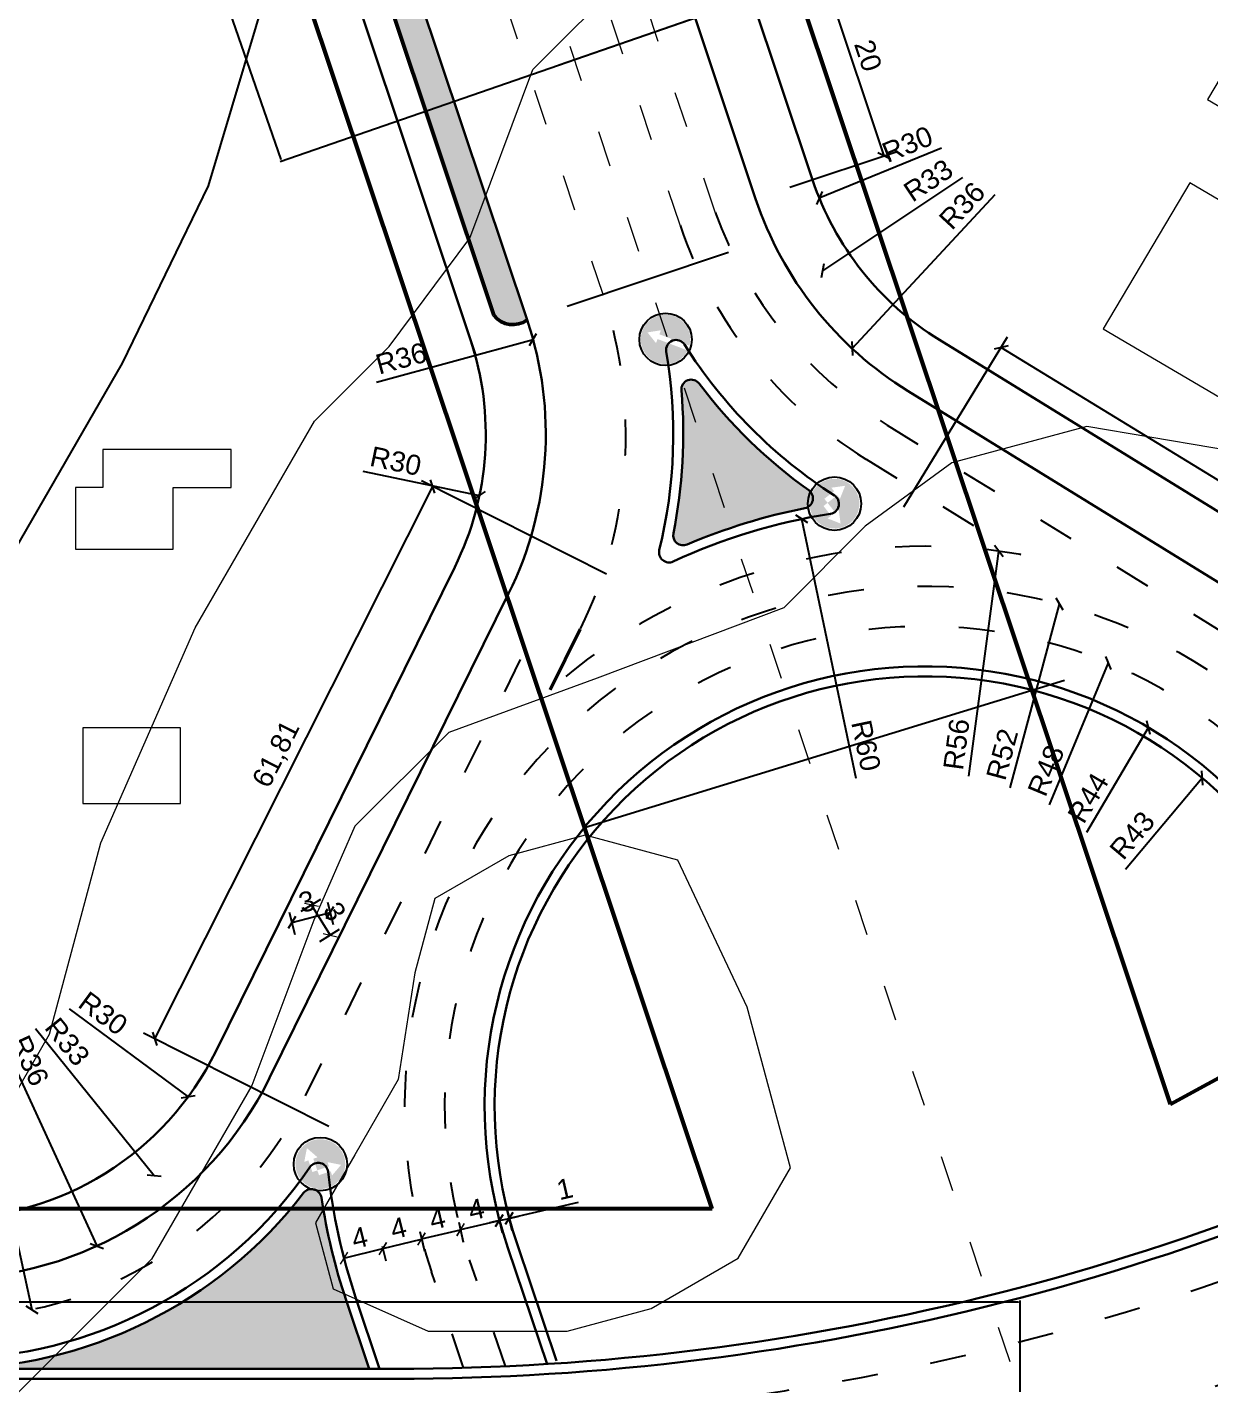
# Model space of a CAD drawing. Header units: millimetres. Extents: x -2825 to 30098, y -1816 to 5947.
# Drawn here: x -595.6 to -477.4, y 5273.1 to 5408.8 of the extents above; entities that cross this region are included whole.
import ezdxf

# ---------------------------------------------------------------- set-up
doc = ezdxf.new("R2010")
doc.units = ezdxf.units.MM
doc.linetypes.add('ACAD_ISO03W100', pattern=[30, 12, -18])
for name, color, linetype in [('1 Вісь', 90, 'Continuous'), ('Дорожні знаки', 7, 'Continuous'), ('Розмітка', 7, 'ACAD_ISO03W100')]:
    doc.layers.add(name, color=color, linetype=linetype)
for name, color, linetype, lineweight in [('Дор. Розм.', 7, 'Continuous', 50), ('Забудова', 40, 'Continuous', 40), ('Осі', 30, 'Continuous', 15), ('Текст', 7, 'Continuous', 20), ('Червоні лінії', 10, 'Continuous', 53)]:
    doc.layers.add(name, color=color, linetype=linetype, lineweight=lineweight)
doc.layers.add('Озелення', color=7, linetype='Continuous', true_color=0x9fff80)
doc.styles.get("Standard").update_dxf_attribs({"font": 'arial.ttf'})
doc.dimstyles.new('ISO-25', dxfattribs={"dimtxt": 2, "dimasz": 1, "dimexe": 1.25, "dimexo": 0.625, "dimtad": 3, "dimtxsty": 'Standard', "dimblk": 'OBLIQUE', "dimcen": 2.5, "dimadec": 0, "dimazin": 0, "dimtfac": 1, "dimtmove": 1, "dimatfit": 3, "dimfxl": 1, "dimarcsym": 0})
doc.dimstyles.get("Standard").update_dxf_attribs({"dimtxt": 0.18, "dimasz": 0.18, "dimexe": 0.18, "dimexo": 0.0625, "dimgap": 0.09, "dimtad": 0, "dimtih": 1, "dimtoh": 1, "dimdec": 4, "dimzin": 0, "dimdsep": 46, "dimtxsty": 'Standard', "dimcen": 0.09, "dimadec": 0, "dimazin": 0, "dimtfac": 1, "dimtdec": 4, "dimtofl": 0, "dimtmove": 0, "dimatfit": 3, "dimfxl": 1, "dimtolj": 1, "dimtzin": 0, "dimarcsym": 0})

# ---------------------------------------------------------------- blocks, each defined once
blk = doc.blocks.new('_Oblique')
at = {"color": 0, "linetype": 'ByBlock', "lineweight": -2}
blk.add_line((-0.5, -0.5), (0.5, 0.5), dxfattribs=at)
blk = doc.blocks.new('*D280')
at = {"layer": 'Defpoints', "color": 0, "transparency": 16777216}
for p in [(-478.11, 5333.72), (-505.86, 5300.87)]:
    blk.add_point(p, dxfattribs=at)
at = {"layer": 'Текст', "color": 0, "lineweight": -2, "transparency": 16777216}
blk.add_line((-485.8, 5324.62), (-478.11, 5333.72), dxfattribs=at)
at = {"layer": 'Текст', "color": 0, "lineweight": -2, "transparency": 16777216, "rotation": 49.81152913987471}
blk.add_blockref('_Oblique', (-478.11, 5333.72), dxfattribs=at)
at = {"layer": 'Текст', "color": 0, "transparency": 16777216, "insert": (-485.11, 5327.99), "char_height": 2, "attachment_point": 5, "rotation": 49.8115}
blk.add_mtext('R43', dxfattribs=at)
blk = doc.blocks.new('*D281')
at = {"layer": 'Defpoints', "color": 0, "transparency": 16777216}
for p in [(-483.48, 5338.76), (-505.86, 5300.87)]:
    blk.add_point(p, dxfattribs=at)
at = {"layer": 'Текст', "color": 0, "lineweight": -2, "transparency": 16777216}
blk.add_line((-489.65, 5328.31), (-483.48, 5338.76), dxfattribs=at)
at = {"layer": 'Текст', "color": 0, "lineweight": -2, "transparency": 16777216, "rotation": 59.43048950632568}
blk.add_blockref('_Oblique', (-483.48, 5338.76), dxfattribs=at)
at = {"layer": 'Текст', "color": 0, "transparency": 16777216, "insert": (-489.52, 5331.73), "char_height": 2, "attachment_point": 5, "rotation": 59.4305}
blk.add_mtext('R44', dxfattribs=at)
blk = doc.blocks.new('*D282')
at = {"layer": 'Defpoints', "color": 0, "transparency": 16777216}
for p in [(-487.49, 5345.22), (-505.86, 5300.87)]:
    blk.add_point(p, dxfattribs=at)
at = {"layer": 'Текст', "color": 0, "lineweight": -2, "transparency": 16777216}
blk.add_line((-493.37, 5331.05), (-487.49, 5345.22), dxfattribs=at)
at = {"layer": 'Текст', "color": 0, "lineweight": -2, "transparency": 16777216, "rotation": 67.50446417866536}
blk.add_blockref('_Oblique', (-487.49, 5345.22), dxfattribs=at)
at = {"layer": 'Текст', "color": 0, "transparency": 16777216, "insert": (-493.73, 5334.46), "char_height": 2, "attachment_point": 5, "rotation": 67.5045}
blk.add_mtext('R48', dxfattribs=at)
blk = doc.blocks.new('*D283')
at = {"layer": 'Defpoints', "color": 0, "transparency": 16777216}
for p in [(-492.37, 5351.09), (-505.86, 5300.87)]:
    blk.add_point(p, dxfattribs=at)
at = {"layer": 'Текст', "color": 0, "lineweight": -2, "transparency": 16777216}
blk.add_line((-497.3, 5332.75), (-492.37, 5351.09), dxfattribs=at)
at = {"layer": 'Текст', "color": 0, "lineweight": -2, "transparency": 16777216, "rotation": 74.9650589201692}
blk.add_blockref('_Oblique', (-492.37, 5351.09), dxfattribs=at)
at = {"layer": 'Текст', "color": 0, "transparency": 16777216, "insert": (-498.11, 5336.08), "char_height": 2, "attachment_point": 5, "rotation": 74.9651}
blk.add_mtext('R52', dxfattribs=at)
blk = doc.blocks.new('*D284')
at = {"layer": 'Defpoints', "color": 0, "transparency": 16777216}
for p in [(-498.44, 5356.38), (-505.86, 5300.87)]:
    blk.add_point(p, dxfattribs=at)
at = {"layer": 'Текст', "color": 0, "lineweight": -2, "transparency": 16777216}
blk.add_line((-501.45, 5333.89), (-498.44, 5356.38), dxfattribs=at)
at = {"layer": 'Текст', "color": 0, "lineweight": -2, "transparency": 16777216, "rotation": 82.39086112347306}
blk.add_blockref('_Oblique', (-498.44, 5356.38), dxfattribs=at)
at = {"layer": 'Текст', "color": 0, "transparency": 16777216, "insert": (-502.68, 5337.09), "char_height": 2, "attachment_point": 5, "rotation": 82.3909}
blk.add_mtext('R56', dxfattribs=at)
blk = doc.blocks.new('*D289')
at = {"layer": 'Defpoints', "color": 0, "transparency": 16777216}
for p in [(-518.14, 5359.6), (-505.86, 5300.87)]:
    blk.add_point(p, dxfattribs=at)
at = {"layer": 'Текст', "color": 0, "lineweight": -2, "transparency": 16777216}
blk.add_line((-512.72, 5333.68), (-518.14, 5359.6), dxfattribs=at)
at = {"layer": 'Текст', "color": 0, "lineweight": -2, "transparency": 16777216, "rotation": 101.811754069206}
blk.add_blockref('_Oblique', (-518.14, 5359.6), dxfattribs=at)
at = {"layer": 'Текст', "color": 0, "transparency": 16777216, "insert": (-511.73, 5336.96), "char_height": 2, "attachment_point": 5, "rotation": 281.8118}
blk.add_mtext('R60', dxfattribs=at)
blk = doc.blocks.new('*D296')
at = {"layer": 'Defpoints', "color": 0, "transparency": 16777216}
for p in [(-603.64, 5319.67), (-588.64, 5286.95)]:
    blk.add_point(p, dxfattribs=at)
at = {"layer": 'Текст', "color": 0, "lineweight": -2, "transparency": 16777216}
blk.add_line((-598.07, 5307.53), (-588.64, 5286.95), dxfattribs=at)
at = {"layer": 'Текст', "color": 0, "lineweight": -2, "transparency": 16777216, "rotation": 294.6184373356529}
blk.add_blockref('_Oblique', (-588.64, 5286.95), dxfattribs=at)
at = {"layer": 'Текст', "color": 0, "transparency": 16777216, "insert": (-595.32, 5305.47), "char_height": 2, "attachment_point": 5, "rotation": 294.6184}
blk.add_mtext('R36', dxfattribs=at)
blk = doc.blocks.new('*D251')
at = {"layer": 'Defpoints', "color": 0, "transparency": 16777216}
for p in [(-603.64, 5319.67), (-582.91, 5294)]:
    blk.add_point(p, dxfattribs=at)
at = {"layer": 'Текст', "color": 0, "lineweight": -2, "transparency": 16777216}
blk.add_line((-594.75, 5308.67), (-582.91, 5294), dxfattribs=at)
at = {"layer": 'Текст', "color": 0, "lineweight": -2, "transparency": 16777216, "rotation": 308.9170952604968}
blk.add_blockref('_Oblique', (-582.91, 5294), dxfattribs=at)
at = {"layer": 'Текст', "color": 0, "transparency": 16777216, "insert": (-591.58, 5307.36), "char_height": 2, "attachment_point": 5, "rotation": 308.9171}
blk.add_mtext('R33', dxfattribs=at)
blk = doc.blocks.new('*D297')
at = {"layer": 'Defpoints', "color": 0, "transparency": 16777216}
for p in [(-603.64, 5319.67), (-579.49, 5301.87)]:
    blk.add_point(p, dxfattribs=at)
at = {"layer": 'Текст', "color": 0, "lineweight": -2, "transparency": 16777216}
blk.add_line((-591.4, 5310.65), (-579.49, 5301.87), dxfattribs=at)
at = {"layer": 'Текст', "color": 0, "lineweight": -2, "transparency": 16777216, "rotation": 323.606608338952}
blk.add_blockref('_Oblique', (-579.49, 5301.87), dxfattribs=at)
at = {"layer": 'Текст', "color": 0, "transparency": 16777216, "insert": (-588, 5310.19), "char_height": 2, "attachment_point": 5, "rotation": 323.6066}
blk.add_mtext('R30', dxfattribs=at)
blk = doc.blocks.new('*D298')
at = {"layer": 'Defpoints', "color": 0, "transparency": 16777216}
for p in [(-603.64, 5319.67), (-595.12, 5280.59)]:
    blk.add_point(p, dxfattribs=at)
at = {"layer": 'Текст', "color": 0, "lineweight": -2, "transparency": 16777216}
blk.add_line((-600.59, 5305.68), (-595.12, 5280.59), dxfattribs=at)
at = {"layer": 'Текст', "color": 0, "lineweight": -2, "transparency": 16777216, "rotation": 282.2976313158244}
blk.add_blockref('_Oblique', (-595.12, 5280.59), dxfattribs=at)
at = {"layer": 'Текст', "color": 0, "transparency": 16777216, "insert": (-598.34, 5303.09), "char_height": 2, "attachment_point": 5, "rotation": 282.2976}
blk.add_mtext('R40', dxfattribs=at)
blk = doc.blocks.new('*D300')
at = {"layer": 'Defpoints', "color": 0, "transparency": 16777216}
for p in [(-579.75, 5368.08), (-550.38, 5361.95)]:
    blk.add_point(p, dxfattribs=at)
at = {"layer": 'Текст', "color": 0, "lineweight": -2, "transparency": 16777216}
blk.add_line((-562.04, 5364.38), (-550.38, 5361.95), dxfattribs=at)
at = {"layer": 'Текст', "color": 0, "lineweight": -2, "transparency": 16777216, "rotation": 348.2072400435707}
blk.add_blockref('_Oblique', (-550.38, 5361.95), dxfattribs=at)
at = {"layer": 'Текст', "color": 0, "transparency": 16777216, "insert": (-558.75, 5365.38), "char_height": 2, "attachment_point": 5, "rotation": 348.2072}
blk.add_mtext('R30', dxfattribs=at)
blk = doc.blocks.new('*D301')
at = {"layer": 'Defpoints', "color": 0, "transparency": 16777216}
for p in [(-545.01, 5377.54), (-579.75, 5368.08)]:
    blk.add_point(p, dxfattribs=at)
at = {"layer": 'Текст', "color": 0, "lineweight": -2, "transparency": 16777216}
blk.add_line((-560.67, 5373.27), (-545.01, 5377.54), dxfattribs=at)
at = {"layer": 'Текст', "color": 0, "lineweight": -2, "transparency": 16777216, "rotation": 15.23471675593972}
blk.add_blockref('_Oblique', (-545.01, 5377.54), dxfattribs=at)
at = {"layer": 'Текст', "color": 0, "transparency": 16777216, "insert": (-558.2, 5375.65), "char_height": 2, "attachment_point": 5, "rotation": 15.2347}
blk.add_mtext('R36', dxfattribs=at)
blk = doc.blocks.new('*D302')
at = {"layer": 'Defpoints', "color": 0, "transparency": 16777216}
for p in [(-488.63, 5403.03), (-516.4, 5391.67)]:
    blk.add_point(p, dxfattribs=at)
at = {"layer": 'Текст', "color": 0, "lineweight": -2, "transparency": 16777216}
blk.add_line((-504.18, 5396.67), (-516.4, 5391.67), dxfattribs=at)
at = {"layer": 'Текст', "color": 0, "lineweight": -2, "transparency": 16777216, "rotation": 202.2462047039564}
blk.add_blockref('_Oblique', (-516.4, 5391.67), dxfattribs=at)
at = {"layer": 'Текст', "color": 0, "transparency": 16777216, "insert": (-507.59, 5397.05), "char_height": 2, "attachment_point": 5, "rotation": 22.2462}
blk.add_mtext('R30', dxfattribs=at)
blk = doc.blocks.new('*D253')
at = {"layer": 'Defpoints', "color": 0, "transparency": 16777216}
for p in [(-491.13, 5401.05), (-516.09, 5384.4)]:
    blk.add_point(p, dxfattribs=at)
at = {"layer": 'Текст', "color": 0, "lineweight": -2, "transparency": 16777216}
blk.add_line((-502.08, 5393.74), (-516.09, 5384.4), dxfattribs=at)
at = {"layer": 'Текст', "color": 0, "lineweight": -2, "transparency": 16777216, "rotation": 213.7049332531033}
blk.add_blockref('_Oblique', (-516.09, 5384.4), dxfattribs=at)
at = {"layer": 'Текст', "color": 0, "transparency": 16777216, "insert": (-505.5, 5393.44), "char_height": 2, "attachment_point": 5, "rotation": 33.7049}
blk.add_mtext('R33', dxfattribs=at)
blk = doc.blocks.new('*D303')
at = {"layer": 'Defpoints', "color": 0, "transparency": 16777216}
for p in [(-488.63, 5403.03), (-513.12, 5376.64)]:
    blk.add_point(p, dxfattribs=at)
at = {"layer": 'Текст', "color": 0, "lineweight": -2, "transparency": 16777216}
blk.add_line((-498.86, 5392.01), (-513.12, 5376.64), dxfattribs=at)
at = {"layer": 'Текст', "color": 0, "lineweight": -2, "transparency": 16777216, "rotation": 227.1345425023325}
blk.add_blockref('_Oblique', (-513.12, 5376.64), dxfattribs=at)
at = {"layer": 'Текст', "color": 0, "transparency": 16777216, "insert": (-502.12, 5390.92), "char_height": 2, "attachment_point": 5, "rotation": 47.1345}
blk.add_mtext('R36', dxfattribs=at)
blk = doc.blocks.new('*D256')
at = {"layer": 'Defpoints', "color": 0, "transparency": 16777216}
for p in [(-565.73, 5321.92), (-569.57, 5320.92), (-565.3, 5320.28)]:
    blk.add_point(p, dxfattribs=at)
at = {"layer": 'Текст', "color": 0, "lineweight": -2, "transparency": 16777216}
for p, q in [((-565.57, 5321.31), (-564.99, 5319.07)), ((-569.41, 5320.31), (-568.83, 5318.07)), ((-569.14, 5319.28), (-565.3, 5320.28))]:
    blk.add_line(p, q, dxfattribs=at)
for p, rotation in [((-565.3, 5320.28), 14.57042417786253), ((-569.14, 5319.28), 194.5704241778625)]:
    blk.add_blockref('_Oblique', p, dxfattribs=dict(at, rotation=rotation))
at = {"layer": 'Текст', "color": 0, "transparency": 16777216, "insert": (-567.64, 5321.37), "char_height": 2, "attachment_point": 5, "rotation": 14.5704}
blk.add_mtext('3', dxfattribs=at)
blk = doc.blocks.new('*D315')
at = {"layer": 'Defpoints', "color": 0, "transparency": 16777216}
for p in [(-548.74, 5291.02), (-547.77, 5291.25), (-547.42, 5289.71)]:
    blk.add_point(p, dxfattribs=at)
at = {"layer": 'Текст', "color": 0, "lineweight": -2, "transparency": 16777216}
for p, q in [((-547.63, 5290.64), (-547.14, 5288.5)), ((-540.52, 5291.3), (-547.42, 5289.71)), ((-548.39, 5289.49), (-549.37, 5289.27)), ((-548.6, 5290.41), (-548.11, 5288.27)), ((-548.39, 5289.49), (-547.42, 5289.71)), ((-548.39, 5289.49), (-547.42, 5289.71)), ((-547.42, 5289.71), (-546.44, 5289.94))]:
    blk.add_line(p, q, dxfattribs=at)
for p, rotation in [((-548.39, 5289.49), 12.93692160358954), ((-547.42, 5289.71), 192.9369216035896)]:
    blk.add_blockref('_Oblique', p, dxfattribs=dict(at, rotation=rotation))
at = {"layer": 'Текст', "color": 0, "transparency": 16777216, "insert": (-541.85, 5292.66), "char_height": 2, "attachment_point": 5, "rotation": 12.9369}
blk.add_mtext('1', dxfattribs=at)
blk = doc.blocks.new('*D260')
at = {"layer": 'Defpoints', "color": 0, "transparency": 16777216}
for p in [(-508.29, 5360.3), (-443.96, 5343.54), (-454.03, 5327.09)]:
    blk.add_point(p, dxfattribs=at)
at = {"layer": 'Текст', "color": 0, "lineweight": -2, "transparency": 16777216}
for p, q in [((-507.96, 5360.83), (-497.57, 5377.81)), ((-498.22, 5376.75), (-443.96, 5343.54)), ((-453.7, 5327.62), (-443.31, 5344.6))]:
    blk.add_line(p, q, dxfattribs=at)
for p, rotation in [((-498.22, 5376.75), 148.5334941193659), ((-443.96, 5343.54), 328.5334941193659)]:
    blk.add_blockref('_Oblique', p, dxfattribs=dict(at, rotation=rotation))
at = {"layer": 'Текст', "color": 0, "transparency": 16777216, "insert": (-470.14, 5361.7), "char_height": 2, "attachment_point": 5, "rotation": 328.5335}
blk.add_mtext('63,62', dxfattribs=at)
blk = doc.blocks.new('*D261')
at = {"layer": 'Defpoints', "color": 0, "transparency": 16777216}
for p in [(-537.1, 5353.82), (-582.85, 5307.64), (-564.89, 5298.6)]:
    blk.add_point(p, dxfattribs=at)
at = {"layer": 'Текст', "color": 0, "lineweight": -2, "transparency": 16777216}
for p, q in [((-555.06, 5362.86), (-582.85, 5307.64)), ((-537.66, 5354.1), (-556.18, 5363.42)), ((-565.45, 5298.88), (-583.97, 5308.21))]:
    blk.add_line(p, q, dxfattribs=at)
for p, rotation in [((-555.06, 5362.86), 63.28185972161328), ((-582.85, 5307.64), 243.2818597216133)]:
    blk.add_blockref('_Oblique', p, dxfattribs=dict(at, rotation=rotation))
at = {"layer": 'Текст', "color": 0, "transparency": 16777216, "insert": (-570.59, 5336.07), "char_height": 2, "attachment_point": 5, "rotation": 63.2819}
blk.add_mtext('61,81', dxfattribs=at)
blk = doc.blocks.new('*D271')
at = {"layer": 'Defpoints', "color": 0, "transparency": 16777216}
for p in [(-516.25, 5414.88), (-526.27, 5411.53), (-519.92, 5392.56)]:
    blk.add_point(p, dxfattribs=at)
at = {"layer": 'Дор. Розм.', "color": 0, "lineweight": -2, "transparency": 16777216}
for p, q in [((-525.68, 5411.73), (-515.07, 5415.28)), ((-509.91, 5395.91), (-516.25, 5414.88)), ((-519.33, 5392.76), (-508.72, 5396.31))]:
    blk.add_line(p, q, dxfattribs=at)
for p, rotation in [((-516.25, 5414.88), 108.4968565080082), ((-509.91, 5395.91), 288.4968565080082)]:
    blk.add_blockref('_Oblique', p, dxfattribs=dict(at, rotation=rotation))
at = {"layer": 'Дор. Розм.', "color": 0, "transparency": 16777216, "insert": (-511.52, 5405.92), "char_height": 2, "attachment_point": 5, "rotation": 288.4969}
blk.add_mtext('20', dxfattribs=at)
blk = doc.blocks.new('4-2-3')
h = blk.add_hatch(color=5)
h.paths.add_polyline_path([(3.55, 3.27), (3.45, 3.27, 0.409993), (0.23, 0, 1), (6.77, 0, 0.409993)])
h.paths.add_polyline_path([(1.47, 0.66), (1.88, 0.25), (3.02, 1.39), (3.5, 0.91), (3.98, 1.39), (5.12, 0.25), (5.53, 0.66), (6, -1.11), (4.23, -0.64), (4.64, -0.23), (3.5, 0.91), (2.36, -0.23), (2.77, -0.64), (1.01, -1.11)], flags=16)
at = {"color": 5}
blk.add_circle((3.5, 0), 3.5, dxfattribs=at)
blk = doc.blocks.new('4-2-1')
blk.add_hatch(color=5).paths.add_polyline_path([(1.41, 2.56), (4.46, -0.48), (4.87, -0.07), (5.33, -1.84), (3.57, -1.37), (3.98, -0.96), (0.93, 2.08, 19.482096)])
at = {"color": 5}
blk.add_circle((3.5, 0), 3.5, dxfattribs=at)
blk = doc.blocks.new('*D277')
at = {"layer": '1 Вісь', "color": 0, "lineweight": -2, "transparency": 16777216}
for p, q in [((-781.32, 5264.74), (-781.32, 5281.5)), ((-781.14, 5281.32), (-639.42, 5281.32)), ((-496.49, 5281.32), (-638.21, 5281.32)), ((-496.31, 5272.38), (-496.31, 5281.5))]:
    blk.add_line(p, q, dxfattribs=at)
at = {"layer": '1 Вісь', "color": 0, "transparency": 16777216}
for points in [[(-781.14, 5281.35), (-781.14, 5281.29), (-781.32, 5281.32)], [(-496.49, 5281.35), (-496.49, 5281.29), (-496.31, 5281.32)]]:
    blk.add_solid(points, dxfattribs=at)
at = {"layer": 'Defpoints', "color": 0, "transparency": 16777216}
for p in [(-781.32, 5281.32), (-496.31, 5272.31), (-781.32, 5264.67)]:
    blk.add_point(p, dxfattribs=at)
at = {"layer": '1 Вісь', "color": 0, "transparency": 16777216, "insert": (-638.81, 5281.32), "char_height": 0.18, "attachment_point": 5}
blk.add_mtext('\\A1;285.0182', dxfattribs=at)
blk = doc.blocks.new('*D640')
at = {"layer": '1 Вісь', "color": 0, "lineweight": -2, "transparency": 16777216}
for p, q in [((-443.18, 5525.89), (-597.08, 5472.59)), ((-596.85, 5472.48), (-583.58, 5434.18)), ((-416.41, 5448.6), (-570.31, 5395.3)), ((-570.2, 5395.53), (-583.46, 5433.82))]:
    blk.add_line(p, q, dxfattribs=at)
at = {"layer": '1 Вісь', "color": 0, "transparency": 16777216}
for points in [[(-596.82, 5472.49), (-596.88, 5472.47), (-596.91, 5472.65)], [(-570.17, 5395.54), (-570.22, 5395.52), (-570.14, 5395.36)]]:
    blk.add_solid(points, dxfattribs=at)
at = {"layer": 'Defpoints', "color": 0, "transparency": 16777216}
for p in [(-443.12, 5525.91), (-416.35, 5448.62), (-570.14, 5395.36)]:
    blk.add_point(p, dxfattribs=at)
at = {"layer": '1 Вісь', "color": 0, "transparency": 16777216, "insert": (-583.52, 5434), "char_height": 0.18, "attachment_point": 5}
blk.add_mtext('\\A1;81.7962', dxfattribs=at)

msp = doc.modelspace()

# ---------------------------------------------------------------- hatches: boundary and pattern name
at = {"layer": 'Озелення'}
h = msp.add_hatch(color=256, dxfattribs=at)
h.dxf.hatch_style = 1
h.paths.add_polyline_path([(-588.94736, 5509.05327), (-591.79238, 5508.10151), (-548.9278, 5379.96943, 0.414213562), (-545.6069, 5379.49868)])
h = msp.add_hatch(color=256, dxfattribs=at)
h.dxf.hatch_style = 1
h.paths.add_polyline_path([(-530.02002, 5373.0947, 0.1728984), (-530.18911, 5372.44482, -0.072189657), (-530.99267, 5358.17569, 0.603288412), (-529.62312, 5357.05564, -0.019333303), (-525.21232, 5358.7234)])
h.paths.add_polyline_path([(-528.39368, 5373.13354, 0.514255044), (-530.02002, 5373.0947), (-525.21232, 5358.7234, -0.031308539), (-517.83749, 5360.68712, 0.657304253), (-517.45445, 5362.4827, -0.077181658)])
h = msp.add_hatch(color=256, dxfattribs=at)
h.dxf.hatch_style = 1
h.paths.add_polyline_path([(-563.70847, 5281.52143, -0.038725067), (-566.00089, 5290.67346), (-569.22834, 5290.67346, -0.221126928), (-603.63764, 5274.67346), (-561.41749, 5274.67346)])
h.paths.add_polyline_path([(-567.96089, 5292.24775, -0.011229679), (-569.22834, 5290.67346), (-566.00089, 5290.67346, -0.004622995), (-566.17923, 5291.78726, 0.661146087)])
h.paths.add_polyline_path([(-554.69932, 5254.67462, -0.00076061), (-555.46297, 5254.67346), (-576.62005, 5254.67346, -0.134846235), (-557.71931, 5249.48167), (-553.87393, 5247.19671, 0.724880629), (-552.44281, 5248.44763, -0.027164462)])

# ---------------------------------------------------------------- linework, layer by layer
at = {"elevation": 249, "flags": 128}
msp.add_lwpolyline([(-563.30483, 5440.38377), (-577.48536, 5392.89023), (-586.0996, 5375.17827), (-601.34468, 5348.77301), (-608.3224, 5330.54089), (-612.37398, 5308.70737), (-622.27785, 5294.75192), (-643.37428, 5286.25325), (-657.7315, 5282.40625), (-675.77986, 5271.98602), (-681.3148, 5261.1981), (-672.93526, 5248.3147), (-674.157, 5236.54597), (-684.1609, 5223.10322), (-718.88659, 5203.05433)], dxfattribs=at)
at = {"layer": '1 Вісь', "color": 1}
for p, q in [((-542.41237, 5405.0045), (-314.59065, 5483.8213)), ((-539.87249, 5328.78776), (-491.89496, 5343.497))]:
    msp.add_line(p, q, dxfattribs=at)
at = {"layer": '1 Вісь'}
msp.add_line((-525.49017, 5386.2271), (-541.61196, 5380.8338), dxfattribs=at)
at = {"layer": 'Defpoints', "linetype": 'Continuous', "lineweight": 15}
for points, elevation in [([(-672.7722, 5196.95394), (-654.78691, 5207.33774), (-638.0465, 5217.00282), (-628.0426, 5230.44557), (-626.82086, 5242.2143), (-629.66547, 5252.83052), (-629.66547, 5265.88562), (-619.7616, 5278.94071), (-601.75457, 5293.57143), (-593.3523, 5308.12458), (-588.22708, 5327.25218), (-578.79561, 5348.71795), (-566.87245, 5369.36947), (-559.41302, 5376.8289), (-551.33489, 5387.65815), (-545.03243, 5404.53974), (-535.57874, 5413.99343)], 248), ([(-433.03964, 5260.98693), (-428.40657, 5278.27779), (-418.80692, 5294.90488), (-414.99653, 5309.12544), (-419.07575, 5316.19085), (-427.20401, 5334.14048), (-438.27083, 5346.89546), (-450.1171, 5353.73491), (-470.76831, 5365.65789), (-489.66589, 5368.84153), (-503.15746, 5365.22647), (-511.79953, 5358.90015), (-519.95897, 5350.74071), (-538.6225, 5343.70672), (-553.44079, 5338.26709), (-562.81945, 5328.88843), (-566.94606, 5319.50977), (-573.13597, 5303.00333), (-583.16236, 5285.63711), (-597.69583, 5271.10365)], 247)]:
    msp.add_lwpolyline(points, dxfattribs=dict(at, elevation=elevation))
at = {"layer": 'Defpoints', "linetype": 'Continuous', "lineweight": 15, "elevation": 246}
msp.add_lwpolyline([(-523.60085, 5310.8274), (-530.54935, 5325.51962), (-539.79382, 5327.99667), (-547.43226, 5325.94995), (-554.83155, 5321.67797), (-556.8206, 5314.2547), (-558.49776, 5303.57355), (-562.83774, 5296.05649), (-566.75567, 5289.27043), (-564.98776, 5282.67251), (-555.49659, 5278.43874), (-541.61617, 5278.43874), (-533.22498, 5280.68715), (-524.50069, 5285.72412), (-519.29496, 5294.75761)], close=True, dxfattribs=at)
at = {"layer": 'Дор. Розм.', "lineweight": 30}
for p, q in [((-517.07937, 5393.51328), (-559.07461, 5519.04673)), ((-545.6069, 5379.49868), (-588.94736, 5509.05327)), ((-550.72934, 5375.89846), (-594.6374, 5507.14976)), ((-522.76941, 5391.60977), (-529.11447, 5410.57659)), ((-504.37388, 5377.49456), (-441.73388, 5338.87303)), ((-507.52283, 5372.38729), (-444.88283, 5333.76576)), ((-576.73591, 5306.39577), (-552.84545, 5354.7999)), ((-571.35556, 5303.74024), (-547.4651, 5352.14436)), ((-547.53328, 5286.75614), (-543.605, 5275.14865)), ((-546.58605, 5287.07671), (-542.65777, 5275.46921)), ((-561.41749, 5274.67346), (-563.70847, 5281.52143)), ((-560.36301, 5274.67346), (-562.76013, 5281.8387)), ((-558.84891, 5274.67346), (-703.7485, 5274.67346)), ((-558.84891, 5273.67346), (-703.7485, 5273.67346))]:
    msp.add_line(p, q, dxfattribs=at)
at = {"layer": 'Дор. Розм.'}
for p, q in [((-548.9278, 5379.96943), (-591.79238, 5508.10151)), ((-543.29022, 5342.52759), (-540.29131, 5348.60364))]:
    msp.add_line(p, q, dxfattribs=at)
at = {"layer": 'Дор. Розм.', "lineweight": 35}
msp.add_lwpolyline([(-332.64184, 5342.57812), (-435.52386, 5286.32303, -0.125750901), (-555.46297, 5255.67346), (-703.7485, 5255.67346)], format="xyb", dxfattribs=at)
at = {"layer": 'Дор. Розм.', "lineweight": 30}
msp.add_lwpolyline([(-332.16208, 5341.70072), (-435.04411, 5285.44563, -0.125750901), (-555.46297, 5254.67346), (-703.7485, 5254.67346)], format="xyb", dxfattribs=at)
for centre, radius, start, end in [((-488.62913, 5403.03086), 30, 198.4968565, 238.3435397), ((-488.62913, 5403.03086), 36, 198.4968565, 238.3435397), ((-579.74718, 5368.07758), 36, 333.7307788, 18.4968565), ((-579.74718, 5368.07758), 30, 333.7307788, 18.4968565), ((-530.71525, 5376.50104), 1, 32.2264158, 189.7465504), ((-579.7488, 5368.07858), 48.75165, 346.2588094, 9.7465504), ((-488.63032, 5403.03044), 48.74887, 212.2264158, 237.401278), ((-529.19296, 5372.53258), 1, 36.9384318, 185.0347958), ((-579.7488, 5368.07858), 49.75165, 348.5187955, 5.0347958), ((-488.63032, 5403.03044), 49.74887, 216.9384318, 234.5921658), ((-518.03384, 5361.66765), 1, 281.3238111, 54.5921658), ((-515.43262, 5361.11879), 1, 279.0287269, 57.401278), ((-505.85991, 5300.87459), 60, 99.0287269, 114.7737357), ((-505.85991, 5300.87459), 61, 101.3238111, 112.9271711), ((-530.01268, 5357.97664), 1, 168.5187955, 292.9271711), ((-531.42111, 5356.26074), 1, 166.2588094, 294.7737357), ((-505.85991, 5300.87459), 44, 16.9214497, 198.7157813), ((-505.85991, 5300.87459), 43, 16.9214497, 198.7157813), ((-603.63764, 5319.67346), 30, 270, 333.7307788), ((-558.84891, 5519.42346), 244.75, 270, 298.6694958), ((-603.63764, 5319.67346), 36, 270, 333.7307788), ((-558.84891, 5519.42346), 245.75, 270, 298.6694958), ((-603.63764, 5319.67346), 44, 270, 325.6163393), ((-566.50028, 5294.26054), 1, 6.2246578, 145.6163393), ((-505.85991, 5300.87459), 60, 186.2246578, 198.4976015), ((-603.63764, 5319.67346), 45, 270, 322.4495102), ((-567.16808, 5291.63829), 1, 8.5673974, 142.4495102), ((-505.85991, 5300.87459), 61, 188.5673974, 198.4976015), ((-496.30506, 5272.31293), 44, 202.6616658, 5.7884581), ((-496.30506, 5272.31293), 43, 202.6616658, 5.7884581)]:
    msp.add_arc(centre, radius, start, end, dxfattribs=at)
at = {"layer": 'Дор. Розм.'}
msp.add_arc((-547.03197, 5381.3945), 2.37171, 216.9318053, 306.9318053, dxfattribs=at)
at = {"layer": 'Забудова', "lineweight": 15}
for points in [[(-488.00785, 5378.60253), (-444.96922, 5353.32457), (-436.33123, 5367.92516), (-456.54624, 5379.79808), (-445.70986, 5398.11456), (-470.86687, 5412.89008), (-477.58755, 5401.53026), (-456.93506, 5389.40039), (-461.05076, 5382.44373), (-479.36986, 5393.20312)], [(-588.03879, 5366.55035), (-588.03879, 5362.74932), (-590.75124, 5362.74932), (-590.75124, 5356.59528), (-580.98641, 5356.59528), (-580.98641, 5362.74932), (-575.19984, 5362.74932), (-575.19984, 5366.55035)], [(-590.03375, 5338.7385), (-590.03375, 5331.18237), (-580.2693, 5331.18237), (-580.2693, 5338.7385)]]:
    msp.add_lwpolyline(points, close=True, dxfattribs=at)
at = {"layer": 'Осі', "linetype": 'ACAD_ISO03W100', "lineweight": 15, "ltscale": 0.3}
msp.add_lwpolyline([(-403.57787, 5001.2838), (-465.92146, 5181.48936), (-576.85601, 5513.09824)], dxfattribs=at)
at = {"layer": 'Розмітка', "ltscale": 0.3}
for p, q in [((-509.62213, 5368.98245), (-446.98213, 5330.36092)), ((-511.72143, 5365.57761), (-496.26216, 5356.04599)), ((-547.7759, 5274.92407), (-551.35798, 5285.57996)), ((-551.95656, 5274.77053), (-555.16864, 5284.3625))]:
    msp.add_line(p, q, dxfattribs=at)
at = {"layer": 'Розмітка', "lineweight": 15, "ltscale": 0.3}
for points in [[(-526.79986, 5390.26144), (-568.79511, 5515.79489)], [(-526.79986, 5390.26144), (-568.79511, 5515.79489)], [(-530.32273, 5388.97188), (-572.35139, 5514.60519)], [(-537.99059, 5381.94829), (-581.36063, 5511.59129)]]:
    msp.add_lwpolyline(points, dxfattribs=at)
at = {"layer": 'Розмітка', "ltscale": 0.3}
msp.add_lwpolyline([(-703.7485, 5279.67346), (-603.63764, 5279.67346, 0.285474527), (-567.76867, 5301.96988), (-543.8782, 5350.374)], format="xyb", dxfattribs=at)
for centre, radius, start, end in [((-487.14831, 5404.69769), 42.19776, 200.005439, 237.8198339), ((-488.63032, 5403.03044), 43.99887, 198.6339597, 238.2969587), ((-579.74583, 5368.07778), 43.99876, 333.7723792, 18.3757656), ((-505.85991, 5300.87459), 56, 80.1314399, 131.9435611), ((-505.85991, 5300.87459), 52, 17.4003371, 198.5142369), ((-505.85991, 5300.87459), 48, 17.1752189, 198.5805874), ((-558.84891, 5519.42346), 250, 270, 298.6694958), ((-556.42126, 5509.92346), 250, 270, 298.6694958), ((-496.30506, 5272.31293), 52, 199.5882751, 8.8618489), ((-496.30506, 5272.31293), 48, 201.0343983, 7.4157256)]:
    msp.add_arc(centre, radius, start, end, dxfattribs=at)
at = {"layer": 'Червоні лінії'}
for p, q in [((-527.12195, 5290.67346), (-601.53067, 5513.09824)), ((-481.2706, 5301.12972), (-552.18134, 5513.09824)), ((-481.2706, 5301.12972), (-279.18294, 5411.62968)), ((-527.12195, 5290.67346), (-781.32322, 5290.67346))]:
    msp.add_line(p, q, dxfattribs=at)

# ---------------------------------------------------------------- block references
at = {"layer": 'Дорожні знаки', "color": 7, "linetype": 'Continuous'}
for name, p, xscale, yscale, zscale, rotation in [('4-2-1', (-529.37674, 5378.62524), 0.74844, 0.74844, 0.74844, 204.1506796674218), ('4-2-3', (-515.20207, 5358.48631), 0.7620479999998088, 0.7620479999998088, 0.7620479999998088, 83.0944719024721), ('4-2-3', (-563.88576, 5293.96165), 0.7620479999998087, 0.7620479999998087, 0.7620479999998087, 153.9906013612919)]:
    msp.add_blockref(name, p, dxfattribs=dict(at, xscale=xscale, yscale=yscale, zscale=zscale, rotation=rotation))

# ---------------------------------------------------------------- dimensions: what is measured, and where the dimension line sits
at = {"layer": '1 Вісь', "color": 1}
dim = msp.add_aligned_dim(p1=(-443.1173, 5525.90927), p2=(-416.34904, 5448.61715), distance=-162.75002, dimstyle='Standard', dxfattribs=at)
dim.commit()
dim.dimension.update_dxf_attribs({"geometry": '*D640', "text_midpoint": (-583.5215, 5434.00234)})
dim = msp.add_linear_dim(base=(-781.32322, 5281.3202), p1=(-496.30506, 5272.31293), p2=(-781.32322, 5264.67346), dimstyle='Standard', dxfattribs=at)
dim.commit()
dim.dimension.update_dxf_attribs({"geometry": '*D277', "text_midpoint": (-638.81414, 5281.3202)})
at = {"layer": 'Дор. Розм.'}
dim = msp.add_aligned_dim(p1=(-519.92439, 5392.56152), p2=(-526.26944, 5411.52834), distance=-10.56005, dimstyle='ISO-25', dxfattribs=at)
dim.commit()
dim.dimension.update_dxf_attribs({"geometry": '*D271', "text_midpoint": (-511.52128, 5405.91738)})
at = {"layer": 'Текст'}
for center, mpoint, picture, middle in [((-488.62913, 5403.03086), (-516.3961, 5391.67324), '*D302', (-506.97073, 5395.52853)), ((-488.62913, 5403.03086), (-513.11918, 5376.64455), '*D303', (-500.9102, 5389.79888)), ((-579.74718, 5368.07758), (-545.01231, 5377.53744), '*D301', (-557.76589, 5374.06407)), ((-579.74718, 5368.07758), (-550.38038, 5361.94641), '*D300', (-559.09136, 5363.76508)), ((-505.85991, 5300.87459), (-518.14173, 5359.60412), '*D289', (-513.33637, 5336.62572)), ((-505.85991, 5300.87459), (-498.4447, 5356.38148), '*D284', (-501.05032, 5336.87699)), ((-505.85991, 5300.87459), (-492.3707, 5351.09452), '*D283', (-496.51954, 5335.64849)), ((-505.85991, 5300.87459), (-487.49457, 5345.22224), '*D282', (-492.21103, 5333.83319)), ((-505.85991, 5300.87459), (-483.48225, 5338.75916), '*D281', (-488.12379, 5330.9012)), ((-505.85991, 5300.87459), (-478.11184, 5333.72341), '*D280', (-483.85428, 5326.92538)), ((-603.63764, 5319.67346), (-588.641, 5286.94578), '*D296', (-596.81558, 5304.78546)), ((-603.63764, 5319.67346), (-582.9072, 5293.99762), '*D251', (-592.85862, 5306.32303)), ((-603.63764, 5319.67346), (-579.48877, 5301.87368), '*D297', (-588.9784, 5308.86835)), ((-603.63764, 5319.67346), (-595.11804, 5280.59129), '*D298', (-599.94548, 5302.73634))]:
    dim = msp.add_radius_dim(center=center, mpoint=mpoint, dimstyle='ISO-25', dxfattribs=at)
    dim.commit()
    dim.dimension.update_dxf_attribs({"geometry": picture, "text_midpoint": middle, "dimtype": 164})
dim = msp.add_radius_dim(center=(-491.12919, 5401.04791), mpoint=(-516.08638, 5384.40043), text='R33', dimstyle='ISO-25', dxfattribs=at)
dim.commit()
dim.dimension.update_dxf_attribs({"geometry": '*D253', "text_midpoint": (-504.5898, 5392.06912), "dimtype": 164})
for p1, p2, distance, picture, middle in [((-508.2908, 5360.29733), (-454.02665, 5327.08784), 19.28503, '*D260', (-470.13829, 5361.69992)), ((-537.10156, 5353.81624), (-564.89241, 5298.60386), -20.10817, '*D261', (-570.59003, 5336.0721))]:
    dim = msp.add_aligned_dim(p1=p1, p2=p2, distance=distance, dimstyle='ISO-25', dxfattribs=at)
    dim.commit()
    dim.dimension.update_dxf_attribs({"geometry": picture, "text_midpoint": middle})
dim = msp.add_linear_dim(base=(-565.30449, 5320.27573), p1=(-569.5685, 5320.91756), p2=(-565.73062, 5321.91514), angle=14.5704242, text='3', dimstyle='ISO-25', dxfattribs=at)
dim.commit()
dim.dimension.update_dxf_attribs({"geometry": '*D256', "text_midpoint": (-567.22343, 5319.77694), "dimtype": 161})
msp.add_aligned_dim(p1=(-565.73062, 5321.91514), p2=(-563.86651, 5318.9137), distance=-1.69388, text='3', dimstyle='ISO-25', dxfattribs=at).render()
dim = msp.add_linear_dim(base=(-547.41602, 5289.71358), p1=(-548.74307, 5291.02395), p2=(-547.76845, 5291.24783), angle=12.9369216, dimstyle='ISO-25', dxfattribs=at)
dim.commit()
dim.dimension.update_dxf_attribs({"geometry": '*D315', "text_midpoint": (-541.48505, 5291.07597), "dimtype": 161})
for p1, p2, distance in [((-552.59521, 5289.92872), (-548.7006, 5290.84087), -1.38629), ((-556.48982, 5289.01656), (-552.59521, 5289.92872), -1.40631), ((-564.13309, 5286.58343), (-560.24821, 5287.53617), -0.8778), ((-560.24821, 5287.53617), (-556.36333, 5288.48892), -0.87102)]:
    msp.add_aligned_dim(p1=p1, p2=p2, distance=distance, dimstyle='ISO-25', dxfattribs=at).render()

doc.saveas('drawing.dxf')
